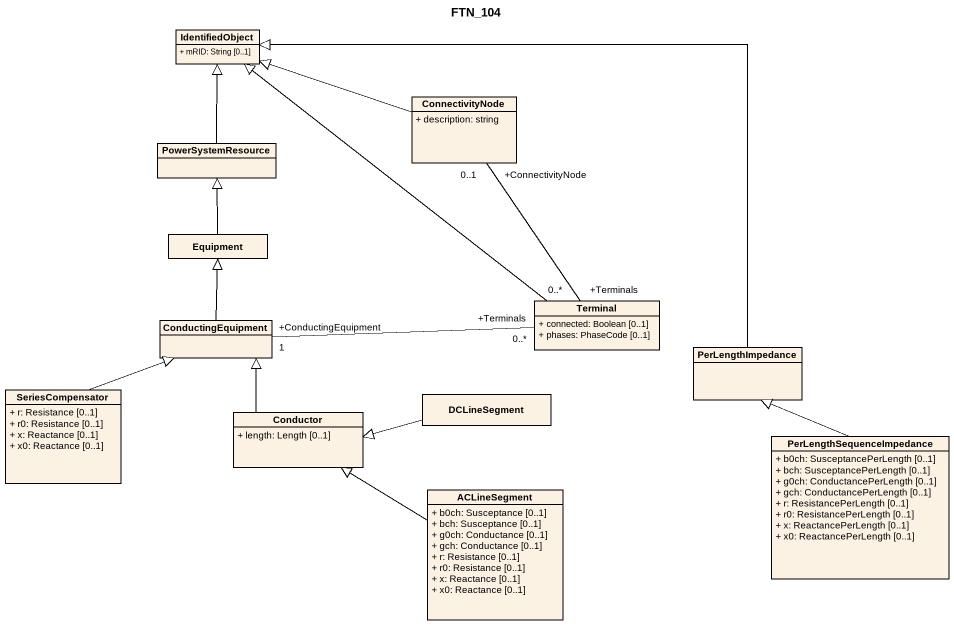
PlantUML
@startuml
title FTN_104
hide circle
hide empty members
skinparam classAttributeIconSize 0
class IdentifiedObject {
  + mRID: String [0..1]
}
class ConnectivityNode {
  + description: string
}
class PowerSystemResource
class Equipment
class ConductingEquipment
class Terminal {
  + connected: Boolean [0..1]
  + phases: PhaseCode [0..1]
}
class PerLengthImpedance
class SeriesCompensator {
  + r: Resistance [0..1]
  + r0: Resistance [0..1]
  + x: Reactance [0..1]
  + x0: Reactance [0..1]
}
class Conductor {
  + length: Length [0..1]
}
class DCLineSegment
class PerLengthSequenceImpedance {
  + b0ch: SusceptancePerLength [0..1]
  + bch: SusceptancePerLength [0..1]
  + g0ch: ConductancePerLength [0..1]
  + gch: ConductancePerLength [0..1]
  + r: ResistancePerLength [0..1]
  + r0: ResistancePerLength [0..1]
  + x: ReactancePerLength [0..1]
  + x0: ReactancePerLength [0..1]
}
class ACLineSegment {
  + b0ch: Susceptance [0..1]
  + bch: Susceptance [0..1]
  + g0ch: Conductance [0..1]
  + gch: Conductance [0..1]
  + r: Resistance [0..1]
  + r0: Resistance [0..1]
  + x: Reactance [0..1]
  + x0: Reactance [0..1]
}
ConnectivityNode -left-|> IdentifiedObject
PowerSystemResource -up-|> IdentifiedObject
Equipment -up-|> PowerSystemResource
ConductingEquipment -up-|> Equipment
Terminal -up-|> IdentifiedObject
Terminal "+Terminals\n0..*" -up- "+ConnectivityNode\n0..1" ConnectivityNode
Terminal "+Terminals\n0..*" -left- "+ConductingEquipment\n1" ConductingEquipment
PerLengthImpedance -up-|> IdentifiedObject
SeriesCompensator -up-|> ConductingEquipment
Conductor -up-|> ConductingEquipment
DCLineSegment -left-|> Conductor
PerLengthSequenceImpedance -up-|> PerLengthImpedance
ACLineSegment -left-|> Conductor
@enduml
